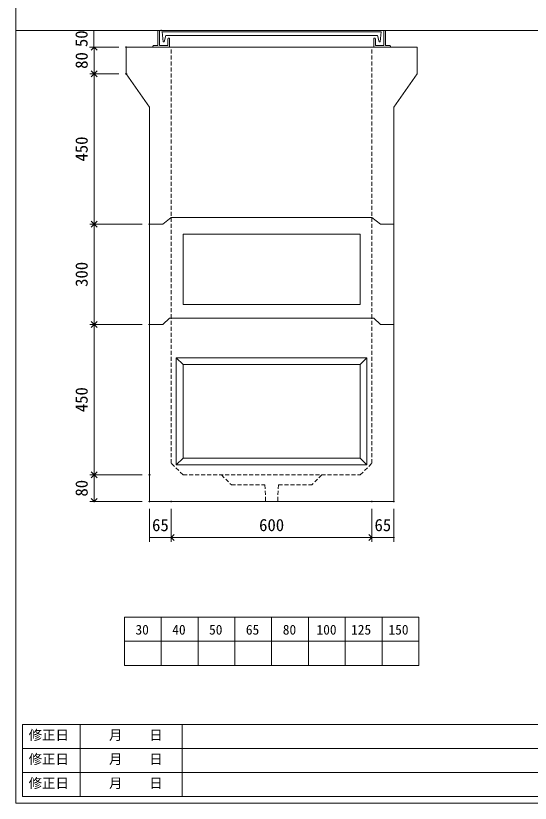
# Model space of a CAD drawing. Units: millimetres, scale not verified. Extents: x -4890 to 18490, y -2294 to 2294.
# Drawn here: x -1230 to 308, y -1981 to 375 of the extents above; entities that cross this region are included whole.
import ezdxf
from ezdxf.enums import TextEntityAlignment as Align

# ---------------------------------------------------------------- set-up
doc = ezdxf.new("R2010")
doc.units = ezdxf.units.MM
doc.header["$LTSCALE"] = 10
doc.header["$PDMODE"] = 32
doc.header["$PDSIZE"] = 2
doc.linetypes.add('DASHED1', pattern=[1.8, 1.2, -0.6])
doc.linetypes.add('USER2', pattern=[50.8, 31.75, -6.35, 6.35, -6.35])
doc.layers.add('0-1_Defpoints', color=7, linetype='Continuous')
for name, color, linetype, lineweight in [('0-2_waku', 7, 'Continuous', 18), ('0-3_gaikei', 7, 'Continuous', 18), ('0-4_kakure', 7, 'DASHED1', 5), ('0-5_sunpou', 7, 'Continuous', 5), ('0-9_uchigawa', 6, 'Continuous', 18), ('0-B_futa', 3, 'Continuous', 18), ('0-C_GL', 4, 'Continuous', 18), ('0-E_文字１', 7, 'Continuous', 18), ('1-3_uchigawa2', 6, 'USER2', 18)]:
    doc.layers.add(name, color=color, linetype=linetype, lineweight=lineweight)
doc.styles.add('ＭＳ ゴシック', font='')
doc.styles.get('ＭＳ ゴシック').set_extended_font_data('MS Gothic')

# ---------------------------------------------------------------- blocks, each defined once
blk = doc.blocks.new('_Open90')
at = {"layer": '0-5_sunpou'}
blk.add_line((0, 0), (-1, 0), dxfattribs=at)
blk.add_lwpolyline([(-0.5, 0.5), (0, 0), (-0.5, -0.5)], dxfattribs=at)
blk = doc.blocks.new('D112')
at = {"layer": '0-1_Defpoints'}
for p in [(547.33, 2492.03), (451.3, 2412.03), (547.33, 2412.03)]:
    blk.add_point(p, dxfattribs=at)
at = {"layer": '0-5_sunpou'}
for p, q in [((525.33, 2492.03), (438.3, 2492.03)), ((451.3, 2474.03), (451.3, 2430.03)), ((525.33, 2412.03), (438.3, 2412.03))]:
    blk.add_line(p, q, dxfattribs=at)
at = {"layer": '0-5_sunpou', "xscale": 18, "yscale": 18}
for p, rotation in [((451.3, 2492.03), 90), ((451.3, 2412.03), 270)]:
    blk.add_blockref('_Open90', p, dxfattribs=dict(at, rotation=rotation))
at = {"layer": '0-5_sunpou', "style": 'ＭＳ ゴシック'}
blk.add_text('80', height=36.66, rotation=90, dxfattribs=at).set_placement((443.3, 2427.03), align=Align.BOTTOM_LEFT)
blk = doc.blocks.new('D109')
at = {"layer": '0-1_Defpoints'}
for p in [(617.33, 1132.03), (682.33, 1132.03), (682.33, 1024.56)]:
    blk.add_point(p, dxfattribs=at)
at = {"layer": '0-5_sunpou'}
for p, q in [((617.33, 1110.03), (617.33, 1011.56)), ((682.33, 1110.03), (682.33, 1011.56)), ((617.33, 1024.56), (682.33, 1024.56))]:
    blk.add_line(p, q, dxfattribs=at)
at = {"layer": '0-5_sunpou', "style": 'ＭＳ ゴシック'}
blk.add_text('65', height=36.66, dxfattribs=at).set_placement((624.83, 1032.56), align=Align.BOTTOM_LEFT)
blk = doc.blocks.new('D110')
at = {"layer": '0-1_Defpoints'}
for p in [(682.33, 1132.03), (1282.33, 1132.03), (1282.33, 1024.56)]:
    blk.add_point(p, dxfattribs=at)
at = {"layer": '0-5_sunpou'}
for p, q in [((682.33, 1110.03), (682.33, 1011.56)), ((1282.33, 1110.03), (1282.33, 1011.56)), ((700.33, 1024.56), (1264.33, 1024.56))]:
    blk.add_line(p, q, dxfattribs=at)
at = {"layer": '0-5_sunpou', "xscale": 18, "yscale": 18, "rotation": 180}
blk.add_blockref('_Open90', (682.33, 1024.56), dxfattribs=at)
at = {"layer": '0-5_sunpou', "xscale": 18, "yscale": 18}
blk.add_blockref('_Open90', (1282.33, 1024.56), dxfattribs=at)
at = {"layer": '0-5_sunpou', "style": 'ＭＳ ゴシック'}
blk.add_text('600', height=36.66, dxfattribs=at).set_placement((944.83, 1032.56), align=Align.BOTTOM_LEFT)
blk = doc.blocks.new('D111')
at = {"layer": '0-1_Defpoints'}
for p in [(1282.33, 1132.03), (1347.33, 1132.03), (1347.33, 1024.56)]:
    blk.add_point(p, dxfattribs=at)
at = {"layer": '0-5_sunpou'}
for p, q in [((1282.33, 1110.03), (1282.33, 1011.56)), ((1347.33, 1110.03), (1347.33, 1011.56)), ((1282.33, 1024.56), (1347.33, 1024.56))]:
    blk.add_line(p, q, dxfattribs=at)
at = {"layer": '0-5_sunpou', "style": 'ＭＳ ゴシック'}
blk.add_text('65', height=36.66, dxfattribs=at).set_placement((1289.83, 1032.56), align=Align.BOTTOM_LEFT)
blk = doc.blocks.new('D113')
at = {"layer": '0-1_Defpoints'}
for p in [(547.33, 2412.03), (451.3, 1962.03), (617.33, 1962.03)]:
    blk.add_point(p, dxfattribs=at)
at = {"layer": '0-5_sunpou'}
for p, q in [((525.33, 2412.03), (438.3, 2412.03)), ((451.3, 2394.03), (451.3, 1980.03)), ((595.33, 1962.03), (438.3, 1962.03))]:
    blk.add_line(p, q, dxfattribs=at)
at = {"layer": '0-5_sunpou', "xscale": 18, "yscale": 18}
for p, rotation in [((451.3, 2412.03), 90), ((451.3, 1962.03), 270)]:
    blk.add_blockref('_Open90', p, dxfattribs=dict(at, rotation=rotation))
at = {"layer": '0-5_sunpou', "style": 'ＭＳ ゴシック'}
blk.add_text('450', height=36.66, rotation=90, dxfattribs=at).set_placement((443.3, 2149.53), align=Align.BOTTOM_LEFT)
blk = doc.blocks.new('D114')
at = {"layer": '0-1_Defpoints'}
for p in [(617.33, 1962.03), (451.3, 1662.03), (617.33, 1662.03)]:
    blk.add_point(p, dxfattribs=at)
at = {"layer": '0-5_sunpou'}
for p, q in [((595.33, 1962.03), (438.3, 1962.03)), ((451.3, 1944.03), (451.3, 1680.03)), ((595.33, 1662.03), (438.3, 1662.03))]:
    blk.add_line(p, q, dxfattribs=at)
at = {"layer": '0-5_sunpou', "xscale": 18, "yscale": 18}
for p, rotation in [((451.3, 1962.03), 90), ((451.3, 1662.03), 270)]:
    blk.add_blockref('_Open90', p, dxfattribs=dict(at, rotation=rotation))
at = {"layer": '0-5_sunpou', "style": 'ＭＳ ゴシック'}
blk.add_text('300', height=36.66, rotation=90, dxfattribs=at).set_placement((443.3, 1774.53), align=Align.BOTTOM_LEFT)
blk = doc.blocks.new('D115')
at = {"layer": '0-1_Defpoints'}
for p in [(617.33, 1662.03), (451.3, 1212.03), (617.33, 1212.03)]:
    blk.add_point(p, dxfattribs=at)
at = {"layer": '0-5_sunpou'}
for p, q in [((595.33, 1662.03), (438.3, 1662.03)), ((451.3, 1644.03), (451.3, 1230.03)), ((595.33, 1212.03), (438.3, 1212.03))]:
    blk.add_line(p, q, dxfattribs=at)
at = {"layer": '0-5_sunpou', "xscale": 18, "yscale": 18}
for p, rotation in [((451.3, 1662.03), 90), ((451.3, 1212.03), 270)]:
    blk.add_blockref('_Open90', p, dxfattribs=dict(at, rotation=rotation))
at = {"layer": '0-5_sunpou', "style": 'ＭＳ ゴシック'}
blk.add_text('450', height=36.66, rotation=90, dxfattribs=at).set_placement((443.3, 1399.53), align=Align.BOTTOM_LEFT)
blk = doc.blocks.new('D116')
at = {"layer": '0-1_Defpoints'}
for p in [(617.33, 1212.03), (451.3, 1132.03), (617.33, 1132.03)]:
    blk.add_point(p, dxfattribs=at)
at = {"layer": '0-5_sunpou'}
for p, q in [((595.33, 1212.03), (438.3, 1212.03)), ((451.3, 1194.03), (451.3, 1150.03)), ((595.33, 1132.03), (438.3, 1132.03))]:
    blk.add_line(p, q, dxfattribs=at)
at = {"layer": '0-5_sunpou', "xscale": 18, "yscale": 18}
for p, rotation in [((451.3, 1212.03), 90), ((451.3, 1132.03), 270)]:
    blk.add_blockref('_Open90', p, dxfattribs=dict(at, rotation=rotation))
at = {"layer": '0-5_sunpou', "style": 'ＭＳ ゴシック'}
blk.add_text('80', height=36.66, rotation=90, dxfattribs=at).set_placement((443.3, 1147.03), align=Align.BOTTOM_LEFT)
blk = doc.blocks.new('D105')
at = {"layer": '0-1_Defpoints'}
for p in [(652.33, 2542.03), (451.03, 2492.03), (547.33, 2492.03)]:
    blk.add_point(p, dxfattribs=at)
at = {"layer": '0-5_sunpou'}
for p, q in [((630.33, 2542.03), (438.03, 2542.03)), ((451.03, 2542.03), (451.03, 2492.03)), ((525.33, 2492.03), (438.03, 2492.03))]:
    blk.add_line(p, q, dxfattribs=at)
at = {"layer": '0-5_sunpou', "style": 'ＭＳ ゴシック'}
blk.add_text('50', height=36.66, rotation=90, dxfattribs=at).set_placement((443.03, 2492.03), align=Align.BOTTOM_LEFT)

msp = doc.modelspace()

# ---------------------------------------------------------------- linework, layer by layer
at = {"layer": '0-2_waku'}
for p, q in [((-1230.06, 2293.66), (-1230.06, -1981.34)), ((-1230.06, 2293.66), (-1230.06, -1981.34)), ((-905.04, -1424.67), (-25.04, -1424.67)), ((-905.04, -1424.67), (-905.04, -1568.67)), ((-905.04, -1424.67), (-905.04, -1568.67)), ((-905.04, -1424.67), (-905.04, -1568.67)), ((-905.04, -1424.67), (-905.04, -1568.67)), ((-795.04, -1424.67), (-795.04, -1568.67)), ((-685.04, -1424.67), (-685.04, -1568.67)), ((-685.04, -1424.67), (-685.04, -1568.67)), ((-575.04, -1424.67), (-575.04, -1568.67)), ((-465.04, -1424.67), (-465.04, -1568.67)), ((-355.04, -1424.67), (-355.04, -1568.67)), ((-245.04, -1424.67), (-245.04, -1568.67)), ((-135.04, -1424.67), (-135.04, -1568.67)), ((-25.04, -1424.67), (-25.04, -1568.67)), ((-905.04, -1496.67), (-25.04, -1496.67)), ((-905.04, -1568.67), (-25.04, -1568.67)), ((-1210.06, -1745.34), (-1210.06, -1961.34)), ((-1210.06, -1745.34), (817.94, -1745.34)), ((-1037.56, -1745.34), (-1037.56, -1961.34)), ((-732.56, -1745.34), (-732.56, -1961.34)), ((-732.56, -1745.34), (-732.56, -1961.34)), ((-1210.06, -1817.34), (817.94, -1817.34)), ((-1210.06, -1889.34), (529.94, -1889.34)), ((-1210.06, -1961.34), (817.94, -1961.34)), ((-1230.06, -1981.34), (4889.94, -1981.34)), ((-1230.06, -1981.34), (4889.94, -1981.34))]:
    msp.add_line(p, q, dxfattribs=at)
at = {"layer": '0-3_gaikei'}
for p, q in [((-900.04, 281.33), (-900.04, 201.33)), ((-900.04, 281.33), (-790.04, 281.33)), ((-900.04, 281.33), (-30.04, 281.33)), ((-900.04, 281.33), (-790.04, 281.33)), ((-900.04, 281.33), (-30.04, 281.33)), ((-900.04, 281.33), (-790.04, 281.33)), ((-900.04, 281.33), (-790.04, 281.33)), ((-900.04, 281.33), (-790.04, 281.33)), ((-900.04, 281.33), (-30.04, 281.33)), ((-30.04, 281.33), (-140.04, 281.33)), ((-30.04, 281.33), (-140.04, 281.33)), ((-30.04, 281.33), (-140.04, 281.33)), ((-30.04, 281.33), (-140.04, 281.33)), ((-30.04, 281.33), (-30.04, 201.33)), ((-900.04, 201.33), (-830.04, 101.33)), ((-30.04, 201.33), (-100.04, 101.33)), ((-830.04, -1078.67), (-830.04, 101.33)), ((-100.04, -1078.67), (-100.04, 101.33)), ((-790.04, -248.67), (-765.04, -228.67)), ((-765.04, -228.67), (-165.04, -228.67)), ((-165.04, -228.67), (-140.04, -248.67)), ((-830.04, -548.67), (-830.04, -248.67)), ((-830.04, -248.67), (-790.04, -248.67)), ((-830.04, -248.67), (-790.04, -248.67)), ((-140.04, -248.67), (-100.04, -248.67)), ((-100.04, -248.67), (-140.04, -248.67)), ((-100.04, -248.67), (-140.04, -248.67)), ((-100.04, -548.67), (-100.04, -248.67)), ((-770.04, -529.67), (-790.04, -548.67)), ((-770.04, -529.67), (-790.04, -548.67)), ((-770.04, -529.67), (-790.04, -548.67)), ((-770.04, -529.67), (-790.04, -548.67)), ((-770.04, -529.67), (-790.04, -548.67)), ((-770.04, -529.67), (-790.04, -548.67)), ((-770.04, -529.67), (-160.04, -529.67)), ((-770.04, -529.67), (-160.04, -529.67)), ((-140.04, -548.67), (-160.04, -529.67)), ((-140.04, -548.67), (-160.04, -529.67)), ((-830.04, -548.67), (-790.04, -548.67)), ((-830.04, -548.67), (-790.04, -548.67)), ((-830.04, -548.67), (-790.04, -548.67)), ((-830.04, -548.67), (-790.04, -548.67)), ((-830.04, -548.67), (-790.04, -548.67)), ((-830.04, -548.67), (-790.04, -548.67)), ((-140.04, -548.67), (-100.04, -548.67)), ((-100.04, -548.67), (-140.04, -548.67)), ((-100.04, -548.67), (-140.04, -548.67)), ((-100.04, -548.67), (-140.04, -548.67)), ((-140.04, -548.67), (-100.04, -548.67)), ((-100.04, -548.67), (-140.04, -548.67)), ((-100.04, -548.67), (-140.04, -548.67)), ((-100.04, -548.67), (-140.04, -548.67)), ((-830.04, -1078.67), (-100.04, -1078.67))]:
    msp.add_line(p, q, dxfattribs=at)
for points in [[(-140.04, -248.67), (-100.04, -248.67), (-140.04, -248.67)], [(-140.04, -548.67), (-160.04, -529.67), (-140.04, -548.67)], [(-140.04, -548.67), (-160.04, -529.67), (-140.04, -548.67)], [(-140.04, -548.67), (-100.04, -548.67), (-140.04, -548.67)], [(-140.04, -548.67), (-100.04, -548.67), (-140.04, -548.67)]]:
    msp.add_lwpolyline(points, dxfattribs=at)
at = {"layer": '0-4_kakure'}
for p, q in [((-765.04, -529.67), (-765.04, 281.33)), ((-165.04, -529.67), (-165.04, 281.33)), ((-765.04, -963.67), (-765.04, -529.67)), ((-165.04, -963.67), (-165.04, -529.67)), ((-730.04, -998.67), (-765.04, -963.67)), ((-200.04, -998.67), (-165.04, -963.67)), ((-730.04, -998.67), (-200.04, -998.67)), ((-615.04, -998.67), (-585.04, -1028.67)), ((-315.04, -998.67), (-345.04, -1028.67)), ((-445.04, -1028.67), (-447.04, -1078.67)), ((-445.04, -1028.67), (-345.04, -1028.67))]:
    msp.add_line(p, q, dxfattribs=at)
msp.add_lwpolyline([(-585.04, -1028.67), (-485.04, -1028.67), (-483.04, -1078.67)], dxfattribs=at)
at = {"layer": '0-9_uchigawa'}
for p, q in [((-750.04, -648.67), (-750.04, -968.67)), ((-750.04, -648.67), (-180.04, -648.67)), ((-750.04, -648.67), (-730.04, -668.67)), ((-200.04, -668.67), (-180.04, -648.67)), ((-180.04, -648.67), (-180.04, -968.67)), ((-730.04, -668.67), (-730.04, -948.67)), ((-730.04, -668.67), (-730.04, -948.67)), ((-730.04, -668.67), (-200.04, -668.67)), ((-200.04, -668.67), (-200.04, -948.67)), ((-200.04, -668.67), (-200.04, -948.67)), ((-750.04, -968.67), (-730.04, -948.67)), ((-730.04, -948.67), (-465.04, -948.67)), ((-465.04, -948.67), (-200.04, -948.67)), ((-180.04, -968.67), (-200.04, -948.67)), ((-750.04, -968.67), (-465.04, -968.67)), ((-465.04, -968.67), (-180.04, -968.67))]:
    msp.add_line(p, q, dxfattribs=at)
at = {"layer": '0-B_futa'}
for p, q in [((-803.04, 331.33), (-800.04, 331.33)), ((-800.04, 331.33), (-800.04, 286.33)), ((-130.04, 331.33), (-130.04, 286.33)), ((-130.04, 331.33), (-127.04, 331.33)), ((-805.04, 329.33), (-805.04, 286.33)), ((-792.23, 326.83), (-137.9, 326.83)), ((-792.23, 326.83), (-789.74, 296.83)), ((-781.71, 315.83), (-786.03, 296.83)), ((-781.71, 315.83), (-148.37, 315.83)), ((-773.04, 308.33), (-772.04, 308.33)), ((-157.04, 308.33), (-158.04, 308.33)), ((-148.37, 315.83), (-144.05, 296.83)), ((-137.9, 326.83), (-140.15, 296.83)), ((-125.04, 329.33), (-125.04, 286.33)), ((-820.04, 284.33), (-820.04, 283.33)), ((-818.04, 286.33), (-805.04, 286.33)), ((-800.04, 286.33), (-775.04, 286.33)), ((-789.74, 296.83), (-786.03, 296.83)), ((-775.04, 306.33), (-775.04, 286.33)), ((-770.04, 306.33), (-770.04, 281.33)), ((-160.04, 306.33), (-160.04, 281.33)), ((-155.04, 306.33), (-155.04, 286.33)), ((-130.04, 286.33), (-155.04, 286.33)), ((-140.15, 296.83), (-144.05, 296.83)), ((-112.04, 286.33), (-125.04, 286.33)), ((-110.04, 284.33), (-110.04, 283.33)), ((-770.04, 281.33), (-818.04, 281.33)), ((-160.04, 281.33), (-112.04, 281.33))]:
    msp.add_line(p, q, dxfattribs=at)
for centre, start, end in [((-803.04, 329.33), 90, 180), ((-127.04, 329.33), 0, 90), ((-773.04, 306.33), 90, 180), ((-772.04, 306.33), 0, 90), ((-158.04, 306.33), 90, 180), ((-157.04, 306.33), 0, 90), ((-818.04, 284.33), 90, 180), ((-818.04, 283.33), 180, 270), ((-112.04, 284.33), 0, 90), ((-112.04, 283.33), 270, 0)]:
    msp.add_arc(centre, 2, start, end, dxfattribs=at)
at = {"layer": '0-C_GL'}
msp.add_line((-1230.06, 331.33), (4889.94, 331.33), dxfattribs=at)
at = {"layer": '1-3_uchigawa2'}
for p, q in [((-730.04, -278.67), (-465.04, -278.67)), ((-730.04, -278.67), (-730.04, -488.67)), ((-200.04, -278.67), (-465.04, -278.67)), ((-200.04, -278.67), (-200.04, -488.67)), ((-730.04, -488.67), (-465.04, -488.67)), ((-200.04, -488.67), (-465.04, -488.67))]:
    msp.add_line(p, q, dxfattribs=at)

# ---------------------------------------------------------------- block references
at = {"layer": '0-5_sunpou'}
for name in ['D105', 'D112', 'D113', 'D114', 'D115', 'D116', 'D109', 'D110', 'D111']:
    msp.add_blockref(name, (-1447.37, -2210.7), dxfattribs=at)

# ---------------------------------------------------------------- texts
at = {"layer": '0-E_文字１', "style": 'ＭＳ ゴシック'}
for s, p in [('30', (-872.11, -1485.5)), ('40', (-762.11, -1485.5)), ('50', (-652.11, -1485.5)), ('65', (-542.11, -1485.5)), ('80', (-431.7, -1485.5)), ('100', (-330.83, -1485.5)), ('125', (-227.44, -1485.5)), ('150', (-115.68, -1485.5)), ('修正日', (-1191.41, -1800.63)), ('\u3000\u3000月\u3000\u3000日', (-1031.26, -1800.63)), ('修正日', (-1191.41, -1872.63)), ('\u3000\u3000月\u3000\u3000日', (-1031.26, -1872.63)), ('修正日', (-1191.41, -1944.63)), ('\u3000\u3000月\u3000\u3000日', (-1031.26, -1944.63))]:
    msp.add_text(s, height=29.33, dxfattribs=at).set_placement(p, align=Align.BOTTOM_LEFT)

doc.saveas('drawing.dxf')
